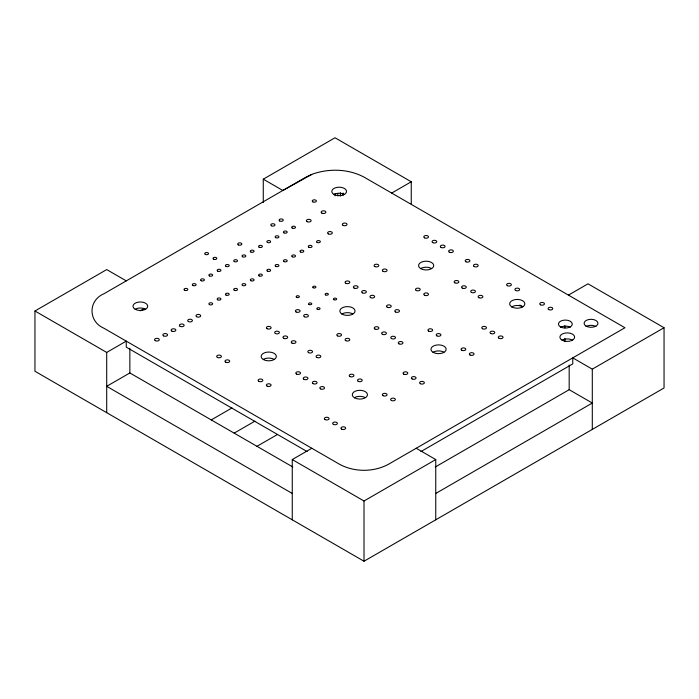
<?xml version="1.0" encoding="UTF-8"?>
<svg xmlns="http://www.w3.org/2000/svg" width="699" height="699" viewBox="0 0 699 699"><rect width="100%" height="100%" fill="white"/><g stroke="black" fill="none" stroke-linecap="round" stroke-linejoin="round"><path stroke-width="1.05" d="M568.444 295.118L588.008 283.82L664.05 327.726L664.05 387.98L364.013 561.236L34.95 371.256L34.95 311.003L106.702 269.578L126.266 280.876M263.27 202.483L263.27 179.18L335.022 137.764L411.257 181.775L411.257 204.021M140.228 310.854L144.003 308.67M34.95 311.003L106.702 352.427L126.266 341.129L126.266 347.158L307.123 451.571M391.693 193.073L411.257 181.775M292.776 466.967L129.857 372.951L106.702 386.32L292.261 493.459M211.255 419.916L232.007 407.936M234.156 433.135L254.908 421.156M256.795 446.425L277.547 434.446M292.261 519.82L292.261 459.566L311.833 448.269M420.912 451.571L572.769 363.891L572.769 357.871L592.298 369.151L664.05 327.726M292.261 459.566L364.013 500.991L435.757 459.566L435.757 519.82M435.241 467.019L569.178 389.692L592.298 403.043L435.757 493.459M311.754 174.435L305.734 177.266L103.959 293.755C87.908 300.491 88.205 321.54 103.95 328.25L339.845 464.442C354.576 472.262 373.432 472.244 388.163 464.451L624.95 327.744L364.31 177.266C348.443 168.721 328.801 168.232 312.007 174.287L282.842 190.477L263.27 179.18M519.803 305.07L522.616 306.695M416.193 448.269L435.757 459.566M592.298 369.151L592.298 429.404M569.178 365.035L569.178 389.692M564.853 325.725L564.853 327.866M564.853 338.465L564.853 341.628M364.013 500.991L364.013 561.236M343.104 193.011L343.104 195.178M340.422 192.758L340.422 196.008M337.731 193.693L337.731 195.86M335.022 193.64L335.022 195.807M129.857 348.303L129.857 372.951M106.702 352.427L106.702 412.681M562.04 340.151A7.383 4.264 0 0 0 574.386 338.237A7.383 4.264 0 0 0 565.342 333.021A7.383 4.264 0 0 0 562.04 340.151A7.383 4.264 0 0 1 572.472 340.151M560.476 327.272A6.92 3.993 0 0 1 570.253 327.272M420.763 268.486A7.61 4.395 0 0 1 431.519 268.486M511.878 306.747A7.61 4.395 0 0 1 522.642 306.747M342.064 313.921A7.61 4.395 0 0 1 352.829 313.921M433.188 352.182A7.61 4.395 0 0 1 443.944 352.182M263.366 359.356A7.61 4.395 0 0 1 274.13 359.356M333.947 194.453A7.383 4.264 0 0 0 346.293 192.548A7.383 4.264 0 0 0 337.25 187.323A7.383 4.264 0 0 0 333.947 194.453A7.383 4.264 0 0 1 344.38 194.453M354.489 397.617A7.61 4.395 0 0 1 365.254 397.617M135.134 309.238A7.383 4.264 0 0 0 147.48 307.324A7.383 4.264 0 0 0 138.446 302.108A7.383 4.264 0 0 0 135.134 309.238A7.383 4.264 0 0 1 145.575 309.238M586.138 326.503A6.92 3.993 0 0 1 595.924 326.503M258.805 381.313A2.35 1.354 0 0 0 262.737 380.702A2.35 1.354 0 0 0 259.862 379.041A2.35 1.354 0 0 0 258.805 381.313M313.169 287.752A1.616 0.935 0 0 0 315.869 287.333A1.616 0.935 0 0 0 313.895 286.188A1.616 0.935 0 0 0 313.169 287.752M225.672 362.178A2.35 1.354 0 0 0 229.604 361.575A2.35 1.354 0 0 0 226.721 359.906A2.35 1.354 0 0 0 225.672 362.178M316.787 357.399A2.35 1.354 0 0 0 320.727 356.787A2.35 1.354 0 0 0 317.844 355.127A2.35 1.354 0 0 0 316.787 357.399M358.211 381.313A2.35 1.354 0 0 0 362.143 380.702A2.35 1.354 0 0 0 359.26 379.041A2.35 1.354 0 0 0 358.211 381.313M308.504 352.619A2.35 1.354 0 0 0 312.444 352.008A2.35 1.354 0 0 0 309.561 350.348A2.35 1.354 0 0 0 308.504 352.619M333.353 424.354A2.35 1.354 0 0 0 337.294 423.743A2.35 1.354 0 0 0 334.41 422.082A2.35 1.354 0 0 0 333.353 424.354M428.618 331.09A2.35 1.354 0 0 0 432.55 330.487A2.35 1.354 0 0 0 429.675 328.818A2.35 1.354 0 0 0 428.618 331.09M163.54 335.878A2.35 1.354 0 0 0 167.48 335.267A2.35 1.354 0 0 0 164.597 333.606A2.35 1.354 0 0 0 163.54 335.878M192.863 285.472A1.887 1.092 0 0 0 196.026 284.982A1.887 1.092 0 0 0 193.71 283.645A1.887 1.092 0 0 0 192.863 285.472M412.052 378.919A2.35 1.354 0 0 0 415.984 378.308A2.35 1.354 0 0 0 413.109 376.647A2.35 1.354 0 0 0 412.052 378.919M449.326 252.182A2.35 1.354 0 0 0 453.267 251.57A2.35 1.354 0 0 0 450.383 249.91A2.35 1.354 0 0 0 449.326 252.182M387.202 307.184A2.35 1.354 0 0 0 391.134 306.573A2.35 1.354 0 0 0 388.251 304.913A2.35 1.354 0 0 0 387.202 307.184M454.839 282.815A2.35 1.354 0 0 0 458.771 282.213A2.35 1.354 0 0 0 455.897 280.544A2.35 1.354 0 0 0 454.839 282.815M345.778 340.658A2.35 1.354 0 0 0 349.718 340.055A2.35 1.354 0 0 0 346.835 338.386A2.35 1.354 0 0 0 345.778 340.658M395.485 311.964A2.35 1.354 0 0 0 399.417 311.352A2.35 1.354 0 0 0 396.534 309.692A2.35 1.354 0 0 0 395.485 311.964M304.362 316.743A2.35 1.354 0 0 0 308.303 316.14A2.35 1.354 0 0 0 305.419 314.471A2.35 1.354 0 0 0 304.362 316.743M436.901 335.878A2.35 1.354 0 0 0 440.833 335.267A2.35 1.354 0 0 0 437.958 333.606A2.35 1.354 0 0 0 436.901 335.878M337.495 335.878A2.35 1.354 0 0 0 341.435 335.267A2.35 1.354 0 0 0 338.552 333.606A2.35 1.354 0 0 0 337.495 335.878M205.288 254.384A1.887 1.092 0 0 0 208.451 253.894A1.887 1.092 0 0 0 206.135 252.557A1.887 1.092 0 0 0 205.288 254.384M213.571 259.172A1.887 1.092 0 0 0 216.734 258.682A1.887 1.092 0 0 0 214.418 257.346A1.887 1.092 0 0 0 213.571 259.172M391.475 338.569A2.35 1.354 0 0 0 395.407 337.958A2.35 1.354 0 0 0 392.523 336.298A2.35 1.354 0 0 0 391.475 338.569M424.476 237.835A2.35 1.354 0 0 0 428.408 237.223A2.35 1.354 0 0 0 425.534 235.563A2.35 1.354 0 0 0 424.476 237.835M171.823 331.09A2.35 1.354 0 0 0 175.764 330.487A2.35 1.354 0 0 0 172.88 328.818A2.35 1.354 0 0 0 171.823 331.09M225.995 266.345A1.887 1.092 0 0 0 229.158 265.856A1.887 1.092 0 0 0 226.843 264.519A1.887 1.092 0 0 0 225.995 266.345M217.712 271.125A1.887 1.092 0 0 0 220.875 270.635A1.887 1.092 0 0 0 218.56 269.298A1.887 1.092 0 0 0 217.712 271.125M267.411 242.431A1.887 1.092 0 0 0 270.574 241.941A1.887 1.092 0 0 0 268.259 240.605A1.887 1.092 0 0 0 267.411 242.431M312.846 201.854A2.08 1.197 0 0 0 316.315 201.321A2.08 1.197 0 0 0 313.772 199.853A2.08 1.197 0 0 0 312.846 201.854M300.553 251.998A1.887 1.092 0 0 0 303.716 251.509A1.887 1.092 0 0 0 301.4 250.172A1.887 1.092 0 0 0 300.553 251.998M320.509 388.88A2.35 1.354 0 0 0 324.441 388.268A2.35 1.354 0 0 0 321.557 386.608A2.35 1.354 0 0 0 320.509 388.88M292.261 256.778A1.887 1.092 0 0 0 295.432 256.288A1.887 1.092 0 0 0 293.108 254.952A1.887 1.092 0 0 0 292.261 256.778M296.472 374.061A2.35 1.354 0 0 0 300.404 373.449A2.35 1.354 0 0 0 297.529 371.789A2.35 1.354 0 0 0 296.472 374.061M432.76 242.614A2.35 1.354 0 0 0 436.692 242.011A2.35 1.354 0 0 0 433.817 240.342A2.35 1.354 0 0 0 432.76 242.614M184.58 290.251A1.887 1.092 0 0 0 187.743 289.762A1.887 1.092 0 0 0 185.427 288.425A1.887 1.092 0 0 0 184.58 290.251M313.038 383.629A2.35 1.354 0 0 0 316.97 383.017A2.35 1.354 0 0 0 314.096 381.357A2.35 1.354 0 0 0 313.038 383.629M343.043 225.349A2.35 1.354 0 0 0 346.975 224.746A2.35 1.354 0 0 0 344.1 223.077A2.35 1.354 0 0 0 343.043 225.349M374.909 329.002A2.35 1.354 0 0 0 378.841 328.399A2.35 1.354 0 0 0 375.957 326.73A2.35 1.354 0 0 0 374.909 329.002M196.672 316.743A2.35 1.354 0 0 0 200.613 316.14A2.35 1.354 0 0 0 197.73 314.471A2.35 1.354 0 0 0 196.672 316.743M560.476 326.896A6.92 3.993 0 0 0 572.044 325.105A6.92 3.993 0 0 0 563.569 320.212A6.92 3.993 0 0 0 560.476 326.896M303.943 379.312A2.35 1.354 0 0 0 307.875 378.709A2.35 1.354 0 0 0 304.991 377.041A2.35 1.354 0 0 0 303.943 379.312M478.841 297.652A2.35 1.354 0 0 0 482.773 297.049A2.35 1.354 0 0 0 479.898 295.38A2.35 1.354 0 0 0 478.841 297.652M201.146 280.692A1.887 1.092 0 0 0 204.309 280.203A1.887 1.092 0 0 0 201.994 278.866A1.887 1.092 0 0 0 201.146 280.692M462.275 288.093A2.35 1.354 0 0 0 466.207 287.481A2.35 1.354 0 0 0 463.332 285.821A2.35 1.354 0 0 0 462.275 288.093M586.138 326.127A6.92 3.993 0 0 0 597.715 324.336A6.92 3.993 0 0 0 589.24 319.443A6.92 3.993 0 0 0 586.138 326.127M180.106 326.311A2.35 1.354 0 0 0 184.047 325.699A2.35 1.354 0 0 0 181.163 324.039A2.35 1.354 0 0 0 180.106 326.311M471.406 292.383A2.35 1.354 0 0 0 475.337 291.771A2.35 1.354 0 0 0 472.463 290.111A2.35 1.354 0 0 0 471.406 292.383M398.937 343.821A2.35 1.354 0 0 0 402.877 343.218A2.35 1.354 0 0 0 399.994 341.549A2.35 1.354 0 0 0 398.937 343.821M155.257 340.658A2.35 1.354 0 0 0 159.197 340.055A2.35 1.354 0 0 0 156.314 338.386A2.35 1.354 0 0 0 155.257 340.658M470.034 355.005A2.35 1.354 0 0 0 473.974 354.402A2.35 1.354 0 0 0 471.091 352.733A2.35 1.354 0 0 0 470.034 355.005M296.079 311.964A2.35 1.354 0 0 0 300.02 311.352A2.35 1.354 0 0 0 297.136 309.692A2.35 1.354 0 0 0 296.079 311.964M188.389 321.531A2.35 1.354 0 0 0 192.33 320.92A2.35 1.354 0 0 0 189.446 319.26A2.35 1.354 0 0 0 188.389 321.531M321.846 213.116A2.35 1.354 0 0 0 325.778 212.505A2.35 1.354 0 0 0 322.903 210.845A2.35 1.354 0 0 0 321.846 213.116M420.763 268.678A7.61 4.395 0 0 0 433.494 266.703A7.61 4.395 0 0 0 424.171 261.33A7.61 4.395 0 0 0 420.763 268.678M511.878 306.94A7.61 4.395 0 0 0 524.608 304.965A7.61 4.395 0 0 0 515.294 299.583A7.61 4.395 0 0 0 511.878 306.94M234.279 261.557A1.887 1.092 0 0 0 237.442 261.068A1.887 1.092 0 0 0 235.126 259.731A1.887 1.092 0 0 0 234.279 261.557M342.064 314.113A7.61 4.395 0 0 0 354.795 312.138A7.61 4.395 0 0 0 345.472 306.756A7.61 4.395 0 0 0 342.064 314.113M433.188 352.375A7.61 4.395 0 0 0 445.918 350.4A7.61 4.395 0 0 0 436.595 345.018A7.61 4.395 0 0 0 433.188 352.375M209.429 275.904A1.887 1.092 0 0 0 212.592 275.415A1.887 1.092 0 0 0 210.277 274.078A1.887 1.092 0 0 0 209.429 275.904M263.366 359.548A7.61 4.395 0 0 0 276.105 357.573A7.61 4.395 0 0 0 266.782 352.191A7.61 4.395 0 0 0 263.366 359.548M354.489 397.801A7.61 4.395 0 0 0 367.22 395.835A7.61 4.395 0 0 0 357.905 390.453A7.61 4.395 0 0 0 354.489 397.801M307.106 221.627A2.35 1.354 0 0 0 311.038 221.015A2.35 1.354 0 0 0 308.154 219.355A2.35 1.354 0 0 0 307.106 221.627M461.751 350.225A2.35 1.354 0 0 0 465.691 349.614A2.35 1.354 0 0 0 462.808 347.953A2.35 1.354 0 0 0 461.751 350.225M403.769 374.14A2.35 1.354 0 0 0 407.7 373.528A2.35 1.354 0 0 0 404.826 371.868A2.35 1.354 0 0 0 403.769 374.14M279.705 220.98A2.08 1.197 0 0 0 283.182 220.447A2.08 1.197 0 0 0 280.64 218.979A2.08 1.197 0 0 0 279.705 220.98M283.977 261.557A1.887 1.092 0 0 0 287.14 261.068A1.887 1.092 0 0 0 284.825 259.731A1.887 1.092 0 0 0 283.977 261.557M317.311 309.273A1.616 0.935 0 0 0 320.011 308.853A1.616 0.935 0 0 0 318.036 307.709A1.616 0.935 0 0 0 317.311 309.273M309.028 304.493A1.616 0.935 0 0 0 311.728 304.074A1.616 0.935 0 0 0 309.753 302.929A1.616 0.935 0 0 0 309.028 304.493M333.877 299.705A1.616 0.935 0 0 0 336.577 299.286A1.616 0.935 0 0 0 334.603 298.15A1.616 0.935 0 0 0 333.877 299.705M234.279 290.251A1.887 1.092 0 0 0 237.442 289.762A1.887 1.092 0 0 0 235.126 288.425A1.887 1.092 0 0 0 234.279 290.251M225.995 295.039A1.887 1.092 0 0 0 229.158 294.55A1.887 1.092 0 0 0 226.843 293.213A1.887 1.092 0 0 0 225.995 295.039M217.712 299.819A1.887 1.092 0 0 0 220.875 299.329A1.887 1.092 0 0 0 218.56 297.992A1.887 1.092 0 0 0 217.712 299.819M209.429 304.598A1.887 1.092 0 0 0 212.592 304.109A1.887 1.092 0 0 0 210.277 302.772A1.887 1.092 0 0 0 209.429 304.598M325.594 294.926A1.616 0.935 0 0 0 328.294 294.506A1.616 0.935 0 0 0 326.319 293.362A1.616 0.935 0 0 0 325.594 294.926M242.562 285.472A1.887 1.092 0 0 0 245.725 284.982A1.887 1.092 0 0 0 243.409 283.645A1.887 1.092 0 0 0 242.562 285.472M250.845 280.692A1.887 1.092 0 0 0 254.008 280.203A1.887 1.092 0 0 0 251.692 278.866A1.887 1.092 0 0 0 250.845 280.692M259.128 275.904A1.887 1.092 0 0 0 262.291 275.415A1.887 1.092 0 0 0 259.976 274.078A1.887 1.092 0 0 0 259.128 275.904M267.411 271.125A1.887 1.092 0 0 0 270.574 270.635A1.887 1.092 0 0 0 268.259 269.298A1.887 1.092 0 0 0 267.411 271.125M275.694 266.345A1.887 1.092 0 0 0 278.857 265.856A1.887 1.092 0 0 0 276.542 264.519A1.887 1.092 0 0 0 275.694 266.345M308.836 247.21A1.887 1.092 0 0 0 311.999 246.721A1.887 1.092 0 0 0 309.683 245.384A1.887 1.092 0 0 0 308.836 247.21M317.119 242.431A1.887 1.092 0 0 0 320.282 241.941A1.887 1.092 0 0 0 317.966 240.605A1.887 1.092 0 0 0 317.119 242.431M292.261 228.084A1.887 1.092 0 0 0 295.432 227.594A1.887 1.092 0 0 0 293.108 226.258A1.887 1.092 0 0 0 292.261 228.084M283.977 232.863A1.887 1.092 0 0 0 287.14 232.374A1.887 1.092 0 0 0 284.825 231.037A1.887 1.092 0 0 0 283.977 232.863M275.694 237.651A1.887 1.092 0 0 0 278.857 237.162A1.887 1.092 0 0 0 276.542 235.816A1.887 1.092 0 0 0 275.694 237.651M242.562 256.778A1.887 1.092 0 0 0 245.725 256.288A1.887 1.092 0 0 0 243.409 254.952A1.887 1.092 0 0 0 242.562 256.778M250.845 251.998A1.887 1.092 0 0 0 254.008 251.509A1.887 1.092 0 0 0 251.692 250.172A1.887 1.092 0 0 0 250.845 251.998M259.128 247.21A1.887 1.092 0 0 0 262.291 246.721A1.887 1.092 0 0 0 259.976 245.384A1.887 1.092 0 0 0 259.128 247.21M382.37 334.262A2.35 1.354 0 0 0 386.311 333.65A2.35 1.354 0 0 0 383.428 331.981A2.35 1.354 0 0 0 382.37 334.262M271.422 225.768A2.08 1.197 0 0 0 274.899 225.227A2.08 1.197 0 0 0 272.357 223.759A2.08 1.197 0 0 0 271.422 225.768M238.289 244.895A2.08 1.197 0 0 0 241.767 244.362A2.08 1.197 0 0 0 239.224 242.894A2.08 1.197 0 0 0 238.289 244.895M328.303 233.859A2.35 1.354 0 0 0 332.235 233.256A2.35 1.354 0 0 0 329.36 231.587A2.35 1.354 0 0 0 328.303 233.859M267.088 328.705A2.35 1.354 0 0 0 271.02 328.093A2.35 1.354 0 0 0 268.145 326.433A2.35 1.354 0 0 0 267.088 328.705M341.636 429.134A2.35 1.354 0 0 0 345.577 428.531A2.35 1.354 0 0 0 342.693 426.862A2.35 1.354 0 0 0 341.636 429.134M283.654 338.272A2.35 1.354 0 0 0 287.586 337.661A2.35 1.354 0 0 0 284.711 335.992A2.35 1.354 0 0 0 283.654 338.272M291.937 343.052A2.35 1.354 0 0 0 295.878 342.44A2.35 1.354 0 0 0 292.995 340.78A2.35 1.354 0 0 0 291.937 343.052M275.371 333.484A2.35 1.354 0 0 0 279.303 332.873A2.35 1.354 0 0 0 276.428 331.212A2.35 1.354 0 0 0 275.371 333.484M383.061 395.66A2.35 1.354 0 0 0 386.993 395.049A2.35 1.354 0 0 0 384.109 393.388A2.35 1.354 0 0 0 383.061 395.66M349.928 376.525A2.35 1.354 0 0 0 353.86 375.922A2.35 1.354 0 0 0 350.977 374.253A2.35 1.354 0 0 0 349.928 376.525M325.07 419.575A2.35 1.354 0 0 0 329.011 418.963A2.35 1.354 0 0 0 326.127 417.303A2.35 1.354 0 0 0 325.07 419.575M217.389 357.399A2.35 1.354 0 0 0 221.321 356.787A2.35 1.354 0 0 0 218.438 355.127A2.35 1.354 0 0 0 217.389 357.399M391.344 400.44A2.35 1.354 0 0 0 395.276 399.828A2.35 1.354 0 0 0 392.392 398.168A2.35 1.354 0 0 0 391.344 400.44M267.088 386.093A2.35 1.354 0 0 0 271.02 385.481A2.35 1.354 0 0 0 268.145 383.821A2.35 1.354 0 0 0 267.088 386.093M296.603 297.32A1.616 0.935 0 0 0 299.303 296.9A1.616 0.935 0 0 0 297.328 295.756A1.616 0.935 0 0 0 296.603 297.32M345.778 283.27A2.35 1.354 0 0 0 349.718 282.658A2.35 1.354 0 0 0 346.835 280.998A2.35 1.354 0 0 0 345.778 283.27M370.636 297.617A2.35 1.354 0 0 0 374.568 297.005A2.35 1.354 0 0 0 371.685 295.345A2.35 1.354 0 0 0 370.636 297.617M354.07 288.049A2.35 1.354 0 0 0 358.002 287.446A2.35 1.354 0 0 0 355.118 285.777A2.35 1.354 0 0 0 354.07 288.049M362.353 292.837A2.35 1.354 0 0 0 366.285 292.226A2.35 1.354 0 0 0 363.401 290.566A2.35 1.354 0 0 0 362.353 292.837M420.335 383.699A2.35 1.354 0 0 0 424.267 383.096A2.35 1.354 0 0 0 421.392 381.427A2.35 1.354 0 0 0 420.335 383.699M374.778 266.529A2.35 1.354 0 0 0 378.709 265.926A2.35 1.354 0 0 0 375.826 264.257A2.35 1.354 0 0 0 374.778 266.529M482.459 328.705A2.35 1.354 0 0 0 486.399 328.093A2.35 1.354 0 0 0 483.516 326.433A2.35 1.354 0 0 0 482.459 328.705M540.449 304.79A2.35 1.354 0 0 0 544.381 304.179A2.35 1.354 0 0 0 541.498 302.518A2.35 1.354 0 0 0 540.449 304.79M507.317 285.664A2.35 1.354 0 0 0 511.249 285.052A2.35 1.354 0 0 0 508.365 283.392A2.35 1.354 0 0 0 507.317 285.664M499.034 338.272A2.35 1.354 0 0 0 502.965 337.661A2.35 1.354 0 0 0 500.082 335.992A2.35 1.354 0 0 0 499.034 338.272M441.043 247.402A2.35 1.354 0 0 0 444.983 246.791A2.35 1.354 0 0 0 442.1 245.131A2.35 1.354 0 0 0 441.043 247.402M548.732 309.57A2.35 1.354 0 0 0 552.664 308.967A2.35 1.354 0 0 0 549.79 307.298A2.35 1.354 0 0 0 548.732 309.57M424.476 295.223A2.35 1.354 0 0 0 428.408 294.62A2.35 1.354 0 0 0 425.534 292.951A2.35 1.354 0 0 0 424.476 295.223M515.6 290.443A2.35 1.354 0 0 0 519.532 289.832A2.35 1.354 0 0 0 516.648 288.171A2.35 1.354 0 0 0 515.6 290.443M490.742 333.484A2.35 1.354 0 0 0 494.682 332.873A2.35 1.354 0 0 0 491.799 331.212A2.35 1.354 0 0 0 490.742 333.484M416.193 290.443A2.35 1.354 0 0 0 420.125 289.832A2.35 1.354 0 0 0 417.251 288.171A2.35 1.354 0 0 0 416.193 290.443M474.175 266.529A2.35 1.354 0 0 0 478.116 265.926A2.35 1.354 0 0 0 475.233 264.257A2.35 1.354 0 0 0 474.175 266.529M465.892 261.749A2.35 1.354 0 0 0 469.833 261.138A2.35 1.354 0 0 0 466.949 259.478A2.35 1.354 0 0 0 465.892 261.749M383.061 271.317A2.35 1.354 0 0 0 386.993 270.705A2.35 1.354 0 0 0 384.109 269.045A2.35 1.354 0 0 0 383.061 271.317"/></g></svg>
